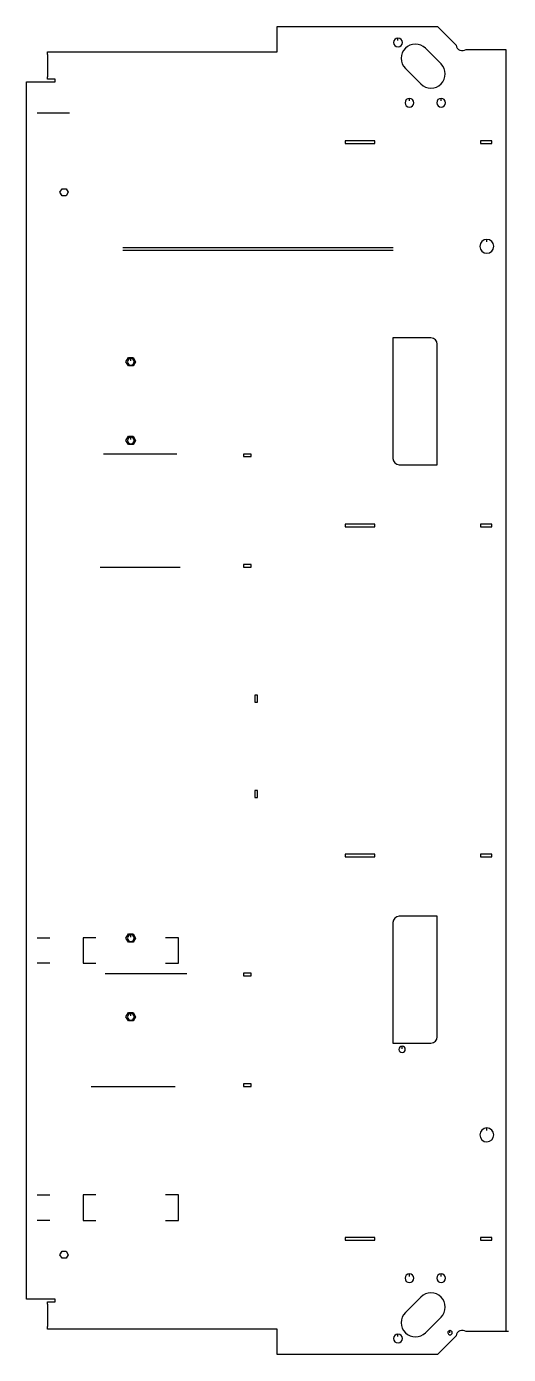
# Model space of a CAD drawing. Extents: x 11 to 770, y 1897 to 3989.
import ezdxf

# ---------------------------------------------------------------- set-up
doc = ezdxf.new("R2010")
doc.units = 0

msp = doc.modelspace()

# ---------------------------------------------------------------- linework, layer by layer
for p, q in [((406.12, 3949.05), (406.12, 3989.05)), ((406.12, 3989.05), (658.38, 3989.05)), ((658.38, 3989.05), (687.82, 3959.61)), ((596.31, 3967), (596.31, 3970.95)), ((664.23, 3930.35), (639.71, 3954.87)), ((44.04, 3944.95), (44.04, 3949.05)), ((44.04, 3949.05), (406.12, 3949.05)), ((44.54, 3944.95), (44.04, 3944.95)), ((44.54, 3910.05), (44.54, 3944.95)), ((703.65, 3953.05), (766.5, 3953.05)), ((766.5, 3953.05), (766.5, 1933)), ((607.96, 3923.13), (632.48, 3898.6)), ((10.95, 1983.95), (10.95, 3902.05)), ((10.95, 3902.05), (56.04, 3902.05)), ((44.04, 3905.95), (44.04, 3910.05)), ((44.04, 3910.05), (44.54, 3910.05)), ((56.04, 3905.95), (44.04, 3905.95)), ((56.04, 3902.05), (56.04, 3905.95)), ((614.31, 3872), (614.31, 3875.95)), ((664.31, 3872), (664.31, 3875.95)), ((78.74, 3852.5), (27.64, 3852.5)), ((536.56, 3809.05), (513.11, 3809.05)), ((513.11, 3809.05), (513.11, 3804.95)), ((560.01, 3809.05), (536.56, 3809.05)), ((560.01, 3804.95), (560.01, 3809.05)), ((735.37, 3809.05), (726.42, 3809.05)), ((726.42, 3809.05), (726.42, 3804.95)), ((744.32, 3809.05), (735.37, 3809.05)), ((744.32, 3804.95), (744.32, 3809.05)), ((513.11, 3804.95), (560.01, 3804.95)), ((726.42, 3804.95), (744.32, 3804.95)), ((63.62, 3728), (66.86, 3733.6)), ((66.86, 3722.4), (63.62, 3728)), ((66.86, 3733.6), (70.09, 3733.6)), ((70.09, 3733.6), (73.32, 3733.6)), ((73.32, 3733.6), (76.56, 3728)), ((76.56, 3728), (73.32, 3722.4)), ((73.32, 3722.4), (66.86, 3722.4)), ((588.81, 3640.5), (162.72, 3640.5)), ((736.4, 3649.8), (736.4, 3653.75)), ((162.72, 3636.5), (588.81, 3636.5)), ((618.36, 3498.45), (588.41, 3498.45)), ((588.41, 3498.45), (588.41, 3308.5)), ((648.36, 3498.45), (618.36, 3498.45)), ((658.31, 3298.55), (658.31, 3488.5)), ((167.67, 3461), (171.43, 3467.5)), ((171.43, 3454.5), (167.67, 3461)), ((171.43, 3467.5), (178.93, 3467.5)), ((178.93, 3454.5), (171.43, 3454.5)), ((175.13, 3462.25), (175.13, 3466.2)), ((178.93, 3467.5), (182.68, 3461)), ((182.68, 3461), (178.93, 3454.5)), ((167.67, 3337), (171.43, 3343.5)), ((171.43, 3330.5), (167.67, 3337)), ((171.43, 3343.5), (178.93, 3343.5)), ((178.93, 3330.5), (171.43, 3330.5)), ((175.13, 3338.25), (175.13, 3342.2)), ((178.93, 3343.5), (182.68, 3337)), ((182.68, 3337), (178.93, 3330.5)), ((247.63, 3315.6), (132.41, 3315.6)), ((358.8, 3315.55), (352.85, 3315.55)), ((352.85, 3315.55), (352.85, 3311.45)), ((352.85, 3311.45), (364.75, 3311.45)), ((364.75, 3315.55), (358.8, 3315.55)), ((364.75, 3311.45), (364.75, 3315.55)), ((598.36, 3298.55), (658.31, 3298.55)), ((536.56, 3205.05), (513.11, 3205.05)), ((513.11, 3205.05), (513.11, 3200.95)), ((513.11, 3200.95), (560.01, 3200.95)), ((560.01, 3205.05), (536.56, 3205.05)), ((560.01, 3200.95), (560.01, 3205.05)), ((735.37, 3205.05), (726.42, 3205.05)), ((726.42, 3205.05), (726.42, 3200.95)), ((726.42, 3200.95), (744.32, 3200.95)), ((744.32, 3205.05), (735.37, 3205.05)), ((744.32, 3200.95), (744.32, 3205.05)), ((358.8, 3141.55), (352.85, 3141.55)), ((352.85, 3141.55), (352.85, 3137.45)), ((364.75, 3141.55), (358.8, 3141.55)), ((364.75, 3137.45), (364.75, 3141.55)), ((127.17, 3137.4), (252.87, 3137.4)), ((352.85, 3137.45), (364.75, 3137.45)), ((372.97, 2935.45), (370.92, 2935.45)), ((370.92, 2935.45), (370.92, 2924.55)), ((375.02, 2935.45), (372.97, 2935.45)), ((375.02, 2924.55), (375.02, 2935.45)), ((370.92, 2924.55), (375.02, 2924.55)), ((372.97, 2785.45), (370.92, 2785.45)), ((370.92, 2785.45), (370.92, 2774.55)), ((375.02, 2785.45), (372.97, 2785.45)), ((375.02, 2774.55), (375.02, 2785.45)), ((370.92, 2774.55), (375.02, 2774.55)), ((536.56, 2685.05), (513.11, 2685.05)), ((513.11, 2685.05), (513.11, 2680.95)), ((513.11, 2680.95), (560.01, 2680.95)), ((560.01, 2685.05), (536.56, 2685.05)), ((560.01, 2680.95), (560.01, 2685.05)), ((735.37, 2685.05), (726.42, 2685.05)), ((726.42, 2685.05), (726.42, 2680.95)), ((726.42, 2680.95), (744.32, 2680.95)), ((744.32, 2685.05), (735.37, 2685.05)), ((744.32, 2680.95), (744.32, 2685.05)), ((588.41, 2577.5), (588.41, 2387.55)), ((628.36, 2587.45), (598.36, 2587.45)), ((658.31, 2587.45), (628.36, 2587.45)), ((658.31, 2397.5), (658.31, 2587.45)), ((27.54, 2553.2), (47.54, 2553.2)), ((120.18, 2553.2), (100.18, 2553.2)), ((100.18, 2553.2), (100.18, 2513.2)), ((167.67, 2553), (171.43, 2559.5)), ((171.43, 2546.5), (167.67, 2553)), ((171.43, 2559.5), (178.93, 2559.5)), ((175.13, 2554.25), (175.13, 2558.2)), ((178.93, 2559.5), (182.68, 2553)), ((182.68, 2553), (178.93, 2546.5)), ((250.18, 2553.2), (230.18, 2553.2)), ((250.18, 2513.2), (250.18, 2553.2)), ((178.93, 2546.5), (171.43, 2546.5)), ((47.54, 2513.2), (27.54, 2513.2)), ((100.18, 2513.2), (120.18, 2513.2)), ((230.18, 2513.2), (250.18, 2513.2)), ((135.03, 2497.2), (263.34, 2497.2)), ((358.8, 2497.75), (352.85, 2497.75)), ((352.85, 2497.75), (352.85, 2493.65)), ((352.85, 2493.65), (364.75, 2493.65)), ((364.75, 2497.75), (358.8, 2497.75)), ((364.75, 2493.65), (364.75, 2497.75)), ((167.67, 2429), (171.43, 2435.5)), ((171.43, 2422.5), (167.67, 2429)), ((171.43, 2435.5), (178.93, 2435.5)), ((175.13, 2430.25), (175.13, 2434.2)), ((178.93, 2435.5), (182.68, 2429)), ((182.68, 2429), (178.93, 2422.5)), ((178.93, 2422.5), (171.43, 2422.5)), ((588.41, 2387.55), (648.36, 2387.55)), ((602.81, 2378.5), (602.81, 2382.45)), ((358.8, 2323.05), (352.85, 2323.05)), ((352.85, 2323.05), (352.85, 2318.95)), ((364.75, 2323.05), (358.8, 2323.05)), ((364.75, 2318.95), (364.75, 2323.05)), ((112.63, 2319.2), (245.37, 2319.2)), ((352.85, 2318.95), (364.75, 2318.95)), ((736.4, 2249.8), (736.4, 2253.75)), ((27.54, 2148.2), (47.54, 2148.2)), ((120.18, 2148.2), (100.18, 2148.2)), ((100.18, 2148.2), (100.18, 2108.2)), ((250.18, 2148.2), (230.18, 2148.2)), ((250.18, 2108.2), (250.18, 2148.2)), ((47.54, 2108.2), (27.54, 2108.2)), ((100.18, 2108.2), (120.18, 2108.2)), ((230.18, 2108.2), (250.18, 2108.2)), ((536.56, 2081.05), (513.11, 2081.05)), ((513.11, 2081.05), (513.11, 2076.95)), ((513.11, 2076.95), (560.01, 2076.95)), ((560.01, 2081.05), (536.56, 2081.05)), ((560.01, 2076.95), (560.01, 2081.05)), ((735.37, 2081.05), (726.42, 2081.05)), ((726.42, 2081.05), (726.42, 2076.95)), ((726.42, 2076.95), (744.32, 2076.95)), ((744.32, 2081.05), (735.37, 2081.05)), ((744.32, 2076.95), (744.32, 2081.05)), ((63.62, 2054), (66.86, 2059.6)), ((66.86, 2048.4), (63.62, 2054)), ((66.86, 2059.6), (70.09, 2059.6)), ((70.09, 2059.6), (73.32, 2059.6)), ((73.32, 2059.6), (76.56, 2054)), ((76.56, 2054), (73.32, 2048.4)), ((73.32, 2048.4), (66.86, 2048.4)), ((614.31, 2020), (614.31, 2023.95)), ((664.31, 2020), (664.31, 2023.95)), ((56.04, 1983.95), (10.95, 1983.95)), ((44.04, 1975.95), (44.04, 1980.05)), ((44.04, 1980.05), (56.04, 1980.05)), ((44.54, 1975.95), (44.04, 1975.95)), ((44.54, 1941.05), (44.54, 1975.95)), ((56.04, 1980.05), (56.04, 1983.95)), ((632.48, 1987.4), (607.96, 1962.87)), ((639.71, 1931.13), (664.23, 1955.65)), ((44.04, 1936.95), (44.04, 1941.05)), ((44.04, 1941.05), (44.54, 1941.05)), ((406.12, 1936.95), (44.04, 1936.95)), ((406.12, 1896.95), (406.12, 1936.95)), ((596.31, 1925), (596.31, 1928.95)), ((687.82, 1926.39), (658.38, 1896.95)), ((678.31, 1931.14), (678.31, 1934.59)), ((766.45, 1932.95), (703.65, 1932.95)), ((770.45, 1932.95), (766.45, 1932.95)), ((658.38, 1896.95), (406.12, 1896.95))]:
    msp.add_line(p, q)
for centre, radius, start, end in [((596.36, 3964), 6.95, 90.41219, 90), ((623.84, 3939), 22.45, 135.01805, 224.98195), ((623.84, 3939), 22.44, 45, 135.01805), ((697.67, 3961), 9.95, 188.03236, 306.95053), ((648.36, 3914.48), 22.46, 225, 45), ((614.36, 3869), 6.95, 90.41219, 90), ((664.36, 3869), 6.95, 90.41219, 90), ((736.45, 3642.8), 10.95, 90.26162, 90), ((648.36, 3488.5), 9.95, 0, 90), ((175.18, 3461), 5.2, 90.5509, 90), ((175.18, 3337), 5.2, 90.5509, 90), ((598.36, 3308.5), 9.95, 180, 270), ((598.36, 2577.5), 9.95, 90, 180), ((175.18, 2553), 5.2, 90.5509, 90), ((175.18, 2429), 5.2, 90.5509, 90), ((648.36, 2397.5), 9.95, 270, 0), ((602.86, 2377.5), 4.95, 90.57873, 90), ((736.45, 2242.8), 10.95, 90.26162, 90), ((614.36, 2017), 6.95, 90.41219, 90), ((664.36, 2017), 6.95, 90.41219, 90), ((648.36, 1971.52), 22.45, 45.01805, 135), ((648.36, 1971.52), 22.44, 315, 45.01805), ((623.84, 1947), 22.45, 135.01805, 315), ((596.36, 1922), 6.95, 90.41219, 90), ((678.36, 1931.14), 3.45, 90.83031, 90), ((697.67, 1925), 9.95, 53.04947, 171.96764)]:
    msp.add_arc(centre, radius, start, end)

doc.saveas('drawing.dxf')
